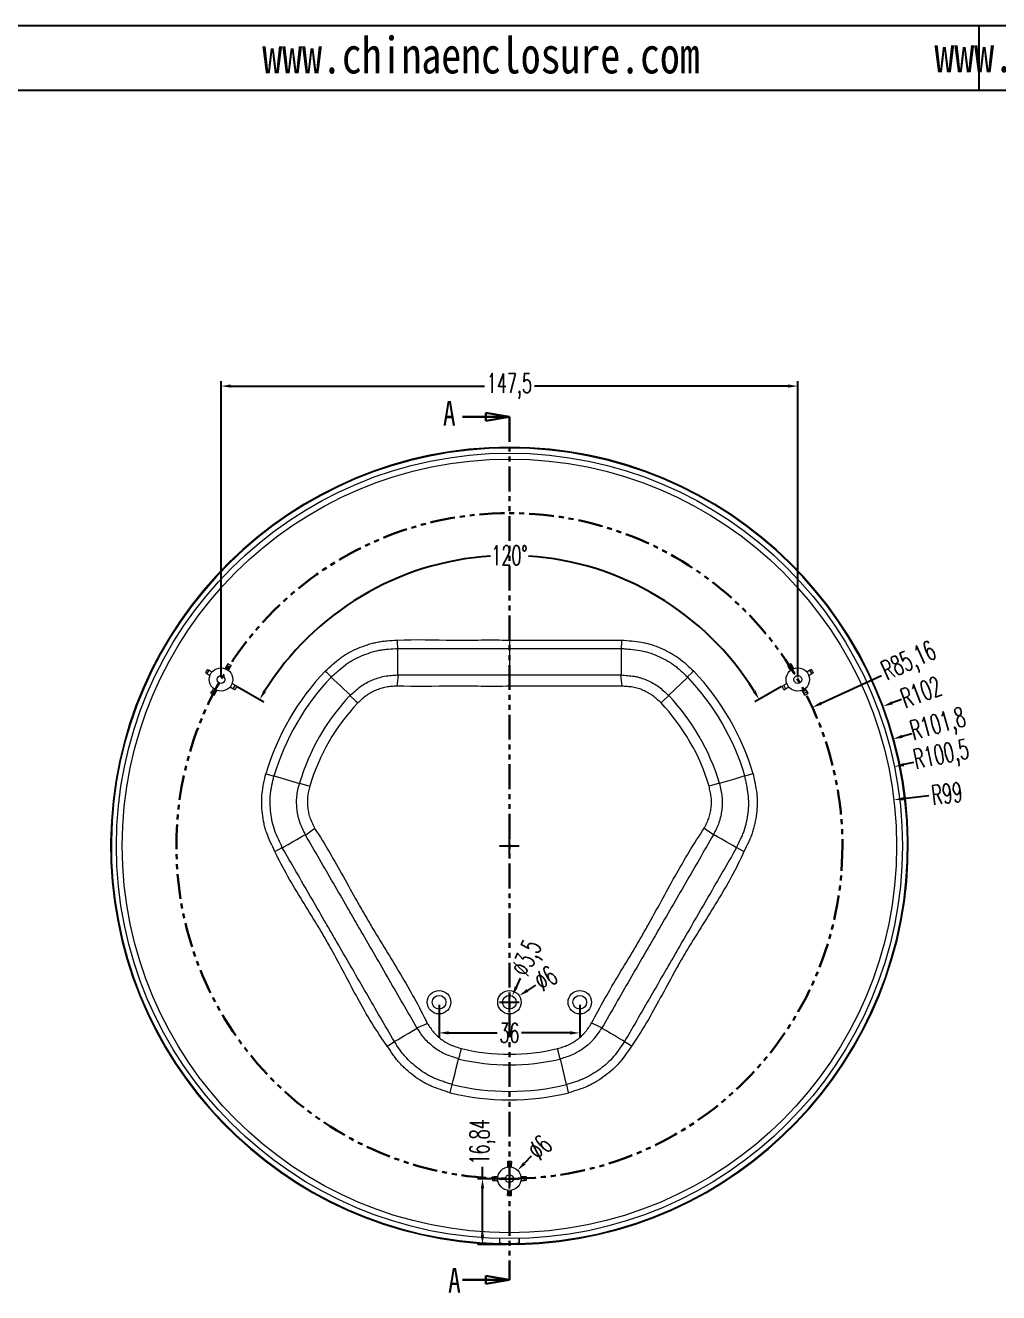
# Model space of a CAD drawing. Header units: inches. Extents: x -602 to 2189, y 557 to 1254.
# Drawn here: x 842.7 to 1091.6, y 929.6 to 1253.9 of the extents above; entities that cross this region are included whole.
import ezdxf

# ---------------------------------------------------------------- set-up
doc = ezdxf.new("R2010")
doc.units = ezdxf.units.IN
doc.linetypes.add('PHANTOM', pattern=[12.7, 6.35, -1.27, 1.27, -1.27, 1.27, -1.27])
doc.layers.add('文字', color=81, linetype='Continuous')
doc.styles.add('SLDTEXTSTYLE0', font='TXT', dxfattribs={"width": 0.75})
doc.styles.add('SLDTEXTSTYLE2', font='TXT', dxfattribs={"width": 0.6, "bigfont": 'bigfont'})
doc.styles.add('宋体', font='', dxfattribs={"width": 0.8, "height": 3.5})
doc.styles.get('宋体').set_extended_font_data('SimSun')
doc.dimstyles.new('5', dxfattribs={"dimtxt": 5, "dimasz": 2.5, "dimexe": 1.25, "dimexo": 0.625, "dimtad": 0, "dimtxsty": 'SLDTEXTSTYLE2', "dimcen": 2.5, "dimclrd": 3, "dimclre": 3, "dimclrt": 256, "dimadec": 0, "dimazin": 0, "dimtfac": 1, "dimtofl": 0, "dimtmove": 0, "dimatfit": 3, "dimfxl": 1, "dimarcsym": 0})

# ---------------------------------------------------------------- blocks, each defined once
blk = doc.blocks.new('_CLOSED')
at = {"color": 0, "linetype": 'ByBlock', "lineweight": -2}
for p, q in [((-1, 0.166667), (0, 0)), ((-1, 0.166667), (-1, -0.166667)), ((0, 0), (-1, -0.166667)), ((0, 0), (-1, 0))]:
    blk.add_line(p, q, dxfattribs=at)
blk = doc.blocks.new('*D165')
at = {"color": 3, "lineweight": -2}
for p, q in [((959.58, 958.8), (959.58, 961.84)), ((965.84, 958.8), (958.33, 958.8)), ((959.58, 944.46), (959.58, 956.3)), ((965.84, 941.96), (958.33, 941.96))]:
    blk.add_line(p, q, dxfattribs=at)
at = {"color": 3}
for points in [[(959.16, 956.3), (959.99, 956.3), (959.58, 958.8)], [(959.16, 944.46), (959.99, 944.46), (959.58, 941.96)]]:
    blk.add_solid(points, dxfattribs=at)
at = {"layer": 'Defpoints', "color": 0}
for p in [(959.58, 958.8), (966.46, 958.8), (966.46, 941.96)]:
    blk.add_point(p, dxfattribs=at)
at = {"insert": (959.58, 968.22), "char_height": 5, "attachment_point": 5, "rotation": 90, "style": 'SLDTEXTSTYLE2'}
blk.add_mtext('16,84', dxfattribs=at)
blk = doc.blocks.new('*D167')
at = {"color": 3, "lineweight": -2}
for p, q in [((892.71, 1087.16), (892.71, 1162.87)), ((895.21, 1161.62), (960.09, 1161.62)), ((1037.71, 1161.62), (972.84, 1161.62)), ((1040.21, 1087.16), (1040.21, 1162.87))]:
    blk.add_line(p, q, dxfattribs=at)
at = {"color": 3}
for points in [[(895.21, 1162.04), (895.21, 1161.21), (892.71, 1161.62)], [(1037.71, 1162.04), (1037.71, 1161.21), (1040.21, 1161.62)]]:
    blk.add_solid(points, dxfattribs=at)
at = {"layer": 'Defpoints', "color": 0}
for p in [(1040.21, 1161.62), (892.71, 1086.54), (1040.21, 1086.54)]:
    blk.add_point(p, dxfattribs=at)
at = {"insert": (966.46, 1161.62), "char_height": 5, "attachment_point": 5, "style": 'SLDTEXTSTYLE2'}
blk.add_mtext('147,5', dxfattribs=at)
blk = doc.blocks.new('*D172')
at = {"color": 3, "lineweight": -2}
for p, q in [((948.46, 1003.33), (948.46, 994.86)), ((984.46, 1003.33), (984.46, 994.86)), ((950.96, 996.11), (963.34, 996.11)), ((981.96, 996.11), (969.59, 996.11))]:
    blk.add_line(p, q, dxfattribs=at)
at = {"color": 3}
for points in [[(950.96, 996.53), (950.96, 995.69), (948.46, 996.11)], [(981.96, 996.53), (981.96, 995.69), (984.46, 996.11)]]:
    blk.add_solid(points, dxfattribs=at)
at = {"layer": 'Defpoints', "color": 0}
for p in [(948.46, 1003.96), (984.46, 1003.96), (948.46, 996.11)]:
    blk.add_point(p, dxfattribs=at)
at = {"insert": (966.46, 996.11), "char_height": 5, "attachment_point": 5, "style": 'SLDTEXTSTYLE2'}
blk.add_mtext('36', dxfattribs=at)
blk = doc.blocks.new('*D173')
at = {"color": 3, "lineweight": -2}
for p, q in [((972.05, 964.53), (970.3, 962.74)), ((966.46, 956.3), (966.46, 961.3)), ((963.96, 958.8), (968.96, 958.8))]:
    blk.add_line(p, q, dxfattribs=at)
at = {"color": 3}
blk.add_solid([(970, 963.03), (970.6, 962.45), (968.56, 960.95)], dxfattribs=at)
at = {"layer": 'Defpoints', "color": 0}
for p in [(968.56, 960.95), (964.37, 956.65)]:
    blk.add_point(p, dxfattribs=at)
at = {"insert": (974.23, 966.77), "char_height": 5, "attachment_point": 5, "rotation": 45.7404, "style": 'SLDTEXTSTYLE2'}
blk.add_mtext('∅6', dxfattribs=at)
blk = doc.blocks.new('*D175')
at = {"color": 3, "lineweight": -2}
for p, q in [((966.46, 1001.46), (966.46, 1006.46)), ((973.16, 1008.34), (971.07, 1006.97)), ((963.96, 1003.96), (968.96, 1003.96))]:
    blk.add_line(p, q, dxfattribs=at)
at = {"color": 3}
blk.add_solid([(970.84, 1007.32), (971.29, 1006.62), (968.97, 1005.6)], dxfattribs=at)
at = {"layer": 'Defpoints', "color": 0}
for p in [(968.97, 1005.6), (963.96, 1002.32)]:
    blk.add_point(p, dxfattribs=at)
at = {"insert": (975.77, 1010.05), "char_height": 5, "attachment_point": 5, "rotation": 33.2152, "style": 'SLDTEXTSTYLE2'}
blk.add_mtext('∅6', dxfattribs=at)
blk = doc.blocks.new('*D176')
at = {"color": 3, "lineweight": -2}
for p, q in [((969.23, 1010.12), (968.21, 1007.84)), ((966.46, 1001.46), (966.46, 1006.46)), ((963.96, 1003.96), (968.96, 1003.96))]:
    blk.add_line(p, q, dxfattribs=at)
at = {"color": 3}
blk.add_solid([(967.83, 1008.01), (968.59, 1007.66), (967.18, 1005.56)], dxfattribs=at)
at = {"layer": 'Defpoints', "color": 0}
for p in [(967.18, 1005.56), (965.75, 1002.36)]:
    blk.add_point(p, dxfattribs=at)
at = {"insert": (971.43, 1015.02), "char_height": 5, "attachment_point": 5, "rotation": 65.8017, "style": 'SLDTEXTSTYLE2'}
blk.add_mtext('∅3,5', dxfattribs=at)
blk = doc.blocks.new('*D177')
at = {"color": 3, "lineweight": -2}
for p, q in [((1061.64, 1087.51), (1046.18, 1080.43)), ((966.46, 1041.46), (966.46, 1046.46)), ((963.96, 1043.96), (968.96, 1043.96))]:
    blk.add_line(p, q, dxfattribs=at)
at = {"color": 3}
blk.add_solid([(1046, 1080.81), (1046.35, 1080.06), (1043.9, 1079.39)], dxfattribs=at)
at = {"layer": 'Defpoints', "color": 0}
for p in [(1043.9, 1079.39), (966.46, 1043.96)]:
    blk.add_point(p, dxfattribs=at)
at = {"insert": (1068.8, 1090.79), "char_height": 5, "attachment_point": 5, "rotation": 24.5886, "style": 'SLDTEXTSTYLE2'}
blk.add_mtext('R85,16', dxfattribs=at)
blk = doc.blocks.new('*D178')
at = {"color": 3, "lineweight": -2}
for p, q in [((1066.69, 1081.43), (1064.35, 1080.55)), ((966.46, 1041.46), (966.46, 1046.46)), ((963.96, 1043.96), (968.96, 1043.96))]:
    blk.add_line(p, q, dxfattribs=at)
at = {"color": 3}
blk.add_solid([(1064.2, 1080.94), (1064.49, 1080.16), (1062.01, 1079.68)], dxfattribs=at)
at = {"layer": 'Defpoints', "color": 0}
for p in [(1062.01, 1079.68), (966.46, 1043.96)]:
    blk.add_point(p, dxfattribs=at)
at = {"insert": (1071.73, 1083.31), "char_height": 5, "attachment_point": 5, "rotation": 20.4976, "style": 'SLDTEXTSTYLE2'}
blk.add_mtext('R102', dxfattribs=at)
blk = doc.blocks.new('*D179')
at = {"color": 3, "lineweight": -2}
for p, q in [((1069.34, 1072.65), (1066.93, 1071.98)), ((966.46, 1041.46), (966.46, 1046.46)), ((963.96, 1043.96), (968.96, 1043.96))]:
    blk.add_line(p, q, dxfattribs=at)
at = {"color": 3}
blk.add_solid([(1066.82, 1072.38), (1067.04, 1071.58), (1064.52, 1071.31)], dxfattribs=at)
at = {"layer": 'Defpoints', "color": 0}
for p in [(1064.52, 1071.31), (966.46, 1043.96)]:
    blk.add_point(p, dxfattribs=at)
at = {"insert": (1076.2, 1074.57), "char_height": 5, "attachment_point": 5, "rotation": 15.5842, "style": 'SLDTEXTSTYLE2'}
blk.add_mtext('R101,8', dxfattribs=at)
blk = doc.blocks.new('*D180')
at = {"color": 3, "lineweight": -2}
for p, q in [((1069.79, 1065.26), (1067.34, 1064.75)), ((966.46, 1041.46), (966.46, 1046.46)), ((963.96, 1043.96), (968.96, 1043.96))]:
    blk.add_line(p, q, dxfattribs=at)
at = {"color": 3}
blk.add_solid([(1067.26, 1065.16), (1067.43, 1064.34), (1064.9, 1064.25)], dxfattribs=at)
at = {"layer": 'Defpoints', "color": 0}
for p in [(1064.9, 1064.25), (966.46, 1043.96)]:
    blk.add_point(p, dxfattribs=at)
at = {"insert": (1077.02, 1066.75), "char_height": 5, "attachment_point": 5, "rotation": 11.647, "style": 'SLDTEXTSTYLE2'}
blk.add_mtext('R100,5', dxfattribs=at)
blk = doc.blocks.new('*D181')
at = {"color": 3, "lineweight": -2}
for p, q in [((1073.76, 1056.81), (1067.24, 1056.03)), ((966.46, 1041.46), (966.46, 1046.46)), ((963.96, 1043.96), (968.96, 1043.96))]:
    blk.add_line(p, q, dxfattribs=at)
at = {"color": 3}
blk.add_solid([(1067.19, 1056.44), (1067.29, 1055.62), (1064.76, 1055.73)], dxfattribs=at)
at = {"layer": 'Defpoints', "color": 0}
for p in [(1064.76, 1055.73), (966.46, 1043.96)]:
    blk.add_point(p, dxfattribs=at)
at = {"insert": (1078.35, 1057.36), "char_height": 5, "attachment_point": 5, "rotation": 6.8306, "style": 'SLDTEXTSTYLE2'}
blk.add_mtext('R99', dxfattribs=at)
blk = doc.blocks.new('*D186')
at = {"color": 3, "lineweight": -2}
for p, q in [((896.87, 1084.72), (903.67, 1080.79)), ((1036.06, 1084.72), (1029.26, 1080.79))]:
    blk.add_line(p, q, dxfattribs=at)
for start, end in [(93.7898, 148.0579), (31.9421, 86.2102)]:
    blk.add_arc((966.46, 1044.54), 73.76, start, end, dxfattribs=at)
at = {"color": 3}
for points in [[(904.23, 1083.34), (903.52, 1083.77), (902.59, 1081.41)], [(1029.41, 1083.77), (1028.7, 1083.34), (1030.34, 1081.41)]]:
    blk.add_solid(points, dxfattribs=at)
at = {"layer": 'Defpoints', "color": 0}
for p in [(991.69, 1113.85), (895.53, 1085.49), (896.33, 1085.03), (1036.6, 1085.03), (1037.4, 1085.49)]:
    blk.add_point(p, dxfattribs=at)
at = {"insert": (966.46, 1118.29), "char_height": 5, "attachment_point": 5, "style": 'SLDTEXTSTYLE2'}
blk.add_mtext('120°', dxfattribs=at)

msp = doc.modelspace()

# ---------------------------------------------------------------- linework, layer by layer
for p, q in [((593.777, 1253.93), (1579.152, 1253.93)), ((1086.465, 1253.93), (1086.465, 1237.341)), ((626.955, 1237.341), (1562.563, 1237.341))]:
    msp.add_line(p, q)
at = {"color": 7, "linetype": 'Continuous', "lineweight": 30}
for p, q in [((954.465, 1153.738), (966.465, 1153.738)), ((954.465, 932.92), (966.465, 932.92))]:
    msp.add_line(p, q, dxfattribs=at)
at = {"color": 1, "linetype": 'PHANTOM', "lineweight": 30}
msp.add_line((966.465, 1153.738), (966.465, 932.92), dxfattribs=at)
at = {"color": 7, "linetype": 'Continuous', "lineweight": 15}
for p, q in [((894.223, 1090.151), (893.761, 1089.35)), ((894.465, 1090.57), (894.223, 1090.151)), ((895.089, 1089.651), (894.223, 1090.151)), ((894.627, 1088.85), (895.089, 1089.651)), ((895.337, 1090.08), (895.089, 1089.651)), ((1037.593, 1090.08), (1037.841, 1089.651)), ((1038.707, 1090.151), (1037.841, 1089.651)), ((1037.841, 1089.651), (1038.303, 1088.85)), ((1038.465, 1090.57), (1038.707, 1090.151)), ((1039.169, 1089.35), (1038.707, 1090.151)), ((888.719, 1088.268), (889.103, 1088.047)), ((889.603, 1088.913), (889.103, 1088.047)), ((889.103, 1088.047), (889.903, 1087.585)), ((889.219, 1089.134), (889.603, 1088.913)), ((890.403, 1088.451), (889.603, 1088.913)), ((1012.079, 1087.144), (1007.16, 1082.486)), ((1043.327, 1088.913), (1042.527, 1088.451)), ((1043.027, 1087.585), (1043.827, 1088.047)), ((1043.71, 1089.134), (1043.327, 1088.913)), ((1043.827, 1088.047), (1043.327, 1088.913)), ((1044.21, 1088.268), (1043.827, 1088.047)), ((890.099, 1083.007), (890.341, 1083.426)), ((890.803, 1084.227), (890.341, 1083.426)), ((890.341, 1083.426), (891.207, 1082.926)), ((891.207, 1082.926), (891.669, 1083.727)), ((895.027, 1084.627), (895.827, 1084.164)), ((896.327, 1085.03), (895.527, 1085.493)), ((895.827, 1084.164), (896.327, 1085.03)), ((896.293, 1083.895), (895.827, 1084.164)), ((896.793, 1084.761), (896.327, 1085.03)), ((1036.137, 1084.761), (1036.603, 1085.03)), ((1037.403, 1085.493), (1036.603, 1085.03)), ((1036.603, 1085.03), (1037.103, 1084.164)), ((1036.637, 1083.895), (1037.103, 1084.164)), ((1037.103, 1084.164), (1037.903, 1084.627)), ((1041.261, 1083.727), (1041.723, 1082.926)), ((1041.723, 1082.926), (1042.589, 1083.426)), ((1042.589, 1083.426), (1042.127, 1084.227)), ((1042.831, 1083.007), (1042.589, 1083.426)), ((890.959, 1082.497), (891.207, 1082.926)), ((1041.971, 1082.497), (1041.723, 1082.926)), ((906.259, 1061.87), (912.752, 1059.938)), ((981.057, 982.863), (979.483, 989.453)), ((965.965, 963.22), (965.965, 962.682)), ((966.965, 963.22), (966.965, 962.682)), ((966.965, 962.682), (965.965, 962.682)), ((965.965, 962.682), (965.965, 961.758)), ((966.965, 961.758), (966.965, 962.682)), ((962.087, 959.3), (962.582, 959.3)), ((962.098, 958.3), (962.582, 958.3)), ((962.582, 959.3), (962.582, 958.3)), ((963.507, 959.3), (962.582, 959.3)), ((962.582, 958.3), (963.507, 958.3)), ((970.347, 959.3), (969.423, 959.3)), ((969.423, 958.3), (970.347, 958.3)), ((970.347, 958.3), (970.347, 959.3)), ((970.843, 959.3), (970.347, 959.3)), ((970.832, 958.3), (970.347, 958.3)), ((965.965, 955.842), (965.965, 954.917)), ((965.965, 954.917), (966.965, 954.917)), ((965.965, 954.475), (965.965, 954.917)), ((966.965, 954.917), (966.965, 955.842)), ((966.965, 954.475), (966.965, 954.917)), ((963.965, 943.49), (963.965, 942.19)), ((963.965, 942.19), (963.989, 942.189)), ((963.989, 942.189), (963.989, 943.49)), ((964.165, 942.185), (964.165, 941.985)), ((964.165, 941.985), (964.257, 941.983)), ((964.257, 941.983), (964.257, 942.183)), ((968.672, 942.183), (968.672, 941.983)), ((968.672, 941.983), (968.765, 941.985)), ((968.765, 941.985), (968.765, 942.185)), ((968.941, 943.49), (968.941, 942.189)), ((968.941, 942.189), (968.965, 942.19)), ((968.965, 942.19), (968.965, 943.49))]:
    msp.add_line(p, q, dxfattribs=at)
at = {"color": 7, "linetype": 'Continuous', "lineweight": 15, "flags": 128}
for points in [[(937.752, 1096.621), (937.769, 1096.196), (937.837, 1094.487)], [(966.499, 1096.588), (966.499, 1096.181), (966.499, 1094.488)], [(995.151, 1096.624), (995.134, 1096.197), (995.066, 1094.488)], [(937.879, 1094.488), (937.879, 1093.364), (937.88, 1091.459), (937.881, 1090.189), (937.881, 1088.919), (937.882, 1087.706)], [(966.502, 1094.488), (966.502, 1093.727), (966.502, 1091.459), (966.502, 1090.194), (966.502, 1088.93), (966.502, 1087.717)], [(995.01, 1094.488), (995.01, 1093.988), (995.009, 1092.724), (995.009, 1091.459), (995.009, 1090.194), (995.008, 1088.93), (995.007, 1087.705)], [(919.331, 1088.687), (919.645, 1088.39), (920.903, 1087.198)], [(920.863, 1087.156), (921.651, 1086.41), (923.061, 1085.076), (924, 1084.186), (924.94, 1083.297), (925.785, 1082.497)], [(937.99, 1087.717), (937.75, 1085.502), (937.68, 1084.856)], [(966.491, 1087.717), (966.491, 1085.491), (966.491, 1084.829)], [(994.887, 1087.716), (995.126, 1085.504), (995.196, 1084.859)], [(1013.61, 1088.675), (1013.296, 1088.378), (1012.038, 1087.187)], [(925.691, 1082.415), (927.227, 1080.961), (927.677, 1080.536)], [(1007.224, 1082.431), (1005.687, 1080.977), (1005.238, 1080.552)], [(904.167, 1062.43), (904.581, 1062.306), (906.242, 1061.812)], [(1026.675, 1061.853), (1025.635, 1061.543), (1023.775, 1060.99), (1022.535, 1060.621), (1021.295, 1060.252), (1020.18, 1059.92)], [(1028.767, 1062.414), (1028.353, 1062.291), (1026.692, 1061.797)], [(912.767, 1060.021), (914.795, 1059.418), (915.388, 1059.241)], [(1020.156, 1060.042), (1018.129, 1059.439), (1017.535, 1059.262)], [(914.333, 1046.737), (916.133, 1048.053), (916.658, 1048.437)], [(1018.615, 1046.768), (1016.815, 1048.084), (1016.289, 1048.468)], [(908.399, 1043.477), (908.808, 1043.713), (909.915, 1044.351), (911.022, 1044.99), (912.128, 1045.628), (913.235, 1046.266), (914.28, 1046.869)], [(1024.534, 1043.493), (1023.576, 1044.046), (1021.916, 1045.003), (1020.809, 1045.642), (1019.703, 1046.28), (1018.661, 1046.88)], [(906.48, 1042.538), (907.425, 1043.034), (908.369, 1043.53)], [(1026.446, 1042.532), (1026.072, 1042.729), (1024.554, 1043.526)], [(937.026, 993.903), (937.984, 994.456), (939.644, 995.415), (940.75, 996.054), (941.856, 996.693), (942.897, 997.295)], [(942.822, 997.391), (944.862, 998.292), (945.458, 998.555)], [(990.125, 997.423), (988.086, 998.323), (987.49, 998.586)], [(995.915, 993.914), (995.507, 994.15), (994.4, 994.789), (993.294, 995.428), (992.188, 996.068), (991.082, 996.707), (990.037, 997.311)], [(935.239, 992.727), (935.596, 992.953), (937.046, 993.869)], [(997.688, 992.721), (996.786, 993.291), (995.884, 993.862)], [(951.856, 982.868), (952.108, 983.924), (952.559, 985.811), (952.859, 987.07), (953.16, 988.329), (953.43, 989.46)], [(953.548, 989.419), (954.039, 991.477), (954.182, 992.079)], [(979.403, 989.425), (978.912, 991.482), (978.769, 992.084)], [(951.297, 980.776), (951.397, 981.196), (951.799, 982.882)], [(981.618, 980.772), (981.517, 981.192), (981.115, 982.877)]]:
    msp.add_lwpolyline(points, dxfattribs=at)
at = {"color": 7, "linetype": 'Continuous', "lineweight": 15}
for centre, radius in [((966.465, 1043.959), 100.5), ((966.465, 1043.959), 99), ((892.715, 1086.539), 3), ((892.715, 1086.539), 1), ((1040.215, 1086.539), 3), ((1040.215, 1086.539), 1), ((948.465, 1003.959), 3), ((948.465, 1003.959), 1.75), ((966.465, 1003.959), 3), ((966.465, 1003.959), 1.75), ((984.465, 1003.959), 3), ((984.465, 1003.959), 1.75), ((966.465, 958.8), 3), ((966.465, 958.8), 1)]:
    msp.add_circle(centre, radius, dxfattribs=at)
at = {"color": 1, "linetype": 'PHANTOM', "lineweight": 30}
msp.add_circle((966.465, 1043.959), 85.159, dxfattribs=at)
at = {"color": 7, "linetype": 'Continuous', "lineweight": 15}
for radius, start, end in [(102, 271.29207, 268.70793), (101.8, 271.40721, 268.59279), (64.978, 136.50053, 163.48549), (62.813, 136.5512, 163.47284), (62.813, 16.5512, 43.47284), (64.978, 16.50053, 43.48549), (56.048, 136.67587, 163.34668), (53.314, 136.68034, 163.34307), (53.314, 16.68035, 43.34307), (56.048, 16.67587, 43.34668), (56.048, 256.67587, 283.34668), (53.314, 256.68035, 283.34307), (62.813, 256.5512, 283.47284), (64.978, 256.50053, 283.48549)]:
    msp.add_arc((966.465, 1043.959), radius, start, end, dxfattribs=at)
for points, knots in [([(919.331, 1088.687), (920.624, 1089.816), (921.87, 1091.008), (923.595, 1092.284), (923.948, 1092.528), (924.674, 1092.993), (925.047, 1093.215), (926.179, 1093.843), (926.953, 1094.213), (928.53, 1094.88), (929.331, 1095.179), (930.555, 1095.573), (930.967, 1095.695), (931.799, 1095.915), (932.22, 1096.013), (933.063, 1096.181), (933.486, 1096.25), (934.335, 1096.362), (934.761, 1096.405), (936.041, 1096.513), (936.898, 1096.556), (937.752, 1096.621)], [0, 0, 0, 0, 0.25, 0.25, 0.3125, 0.3125, 0.375, 0.375, 0.5, 0.5, 0.625, 0.625, 0.6875, 0.6875, 0.75, 0.75, 0.8125, 0.8125, 0.875, 0.875, 1, 1, 1, 1]), ([(937.752, 1096.621), (942.531, 1096.868), (947.311, 1096.658), (953.304, 1096.594), (954.503, 1096.595), (956.901, 1096.617), (958.101, 1096.637), (961.7, 1096.681), (964.1, 1096.692), (966.499, 1096.588)], [0, 0, 0, 0, 0.5, 0.5, 0.625, 0.625, 0.75, 0.75, 1, 1, 1, 1]), ([(966.499, 1096.588), (971.285, 1096.588), (976.067, 1096.592), (983.234, 1096.602), (985.621, 1096.605), (990.391, 1096.614), (992.772, 1096.62), (995.151, 1096.624)], [0, 0, 0, 0, 0.5, 0.5, 0.75, 0.75, 1, 1, 1, 1]), ([(995.151, 1096.624), (996.858, 1096.462), (998.573, 1096.379), (1000.682, 1096.005), (1001.102, 1095.916), (1001.938, 1095.709), (1002.356, 1095.591), (1003.591, 1095.201), (1004.393, 1094.894), (1005.965, 1094.207), (1006.736, 1093.83), (1007.868, 1093.21), (1008.241, 1092.994), (1008.976, 1092.539), (1009.339, 1092.299), (1010.396, 1091.549), (1011.059, 1090.999), (1012.346, 1089.851), (1012.972, 1089.255), (1013.61, 1088.675)], [0, 0, 0, 0, 0.25, 0.25, 0.3125, 0.3125, 0.375, 0.375, 0.5, 0.5, 0.625, 0.625, 0.6875, 0.6875, 0.75, 0.75, 0.875, 0.875, 1, 1, 1, 1]), ([(920.858, 1087.163), (921.163, 1087.419), (921.465, 1087.68), (922.064, 1088.208), (922.361, 1088.475), (923.258, 1089.267), (923.864, 1089.786), (924.824, 1090.504), (925.153, 1090.733), (925.823, 1091.163), (926.165, 1091.366), (927.205, 1091.942), (927.92, 1092.282), (929.383, 1092.897), (930.132, 1093.176), (931.638, 1093.66), (932.399, 1093.863), (933.555, 1094.089), (933.944, 1094.15), (934.725, 1094.248), (935.117, 1094.285), (936.299, 1094.379), (937.091, 1094.419), (937.879, 1094.489)], [0, 0, 0, 0, 0.0625, 0.0625, 0.125, 0.125, 0.25, 0.25, 0.3125, 0.3125, 0.375, 0.375, 0.5, 0.5, 0.625, 0.625, 0.75, 0.75, 0.8125, 0.8125, 0.875, 0.875, 1, 1, 1, 1]), ([(937.879, 1094.488), (942.644, 1094.488), (947.398, 1094.488), (953.362, 1094.488), (954.556, 1094.488), (956.944, 1094.488), (958.139, 1094.488), (961.723, 1094.488), (964.112, 1094.488), (966.502, 1094.488)], [0, 0, 0, 0, 0.5, 0.5, 0.625, 0.625, 0.75, 0.75, 1, 1, 1, 1]), ([(995.011, 1094.496), (995.408, 1094.451), (995.805, 1094.412), (996.601, 1094.342), (996.999, 1094.31), (998.193, 1094.205), (998.99, 1094.121), (1001.334, 1093.718), (1002.831, 1093.223), (1005.013, 1092.268), (1005.734, 1091.916), (1007.127, 1091.154), (1007.8, 1090.741), (1008.765, 1090.054), (1009.078, 1089.813), (1009.689, 1089.311), (1009.988, 1089.05), (1010.875, 1088.253), (1011.453, 1087.703), (1012.05, 1087.177)], [0, 0, 0, 0, 0.0625, 0.0625, 0.125, 0.125, 0.25, 0.25, 0.5, 0.5, 0.625, 0.625, 0.75, 0.75, 0.8125, 0.8125, 0.875, 0.875, 1, 1, 1, 1]), ([(925.785, 1082.497), (926.219, 1082.867), (926.643, 1083.25), (927.498, 1084.006), (927.931, 1084.381), (928.834, 1085.064), (929.307, 1085.368), (930.289, 1085.909), (930.797, 1086.15), (931.838, 1086.586), (932.371, 1086.784), (933.444, 1087.129), (933.985, 1087.275), (935.082, 1087.486), (935.639, 1087.544), (936.759, 1087.63), (937.321, 1087.66), (937.882, 1087.706)], [0, 0, 0, 0, 0.125, 0.125, 0.25, 0.25, 0.375, 0.375, 0.5, 0.5, 0.625, 0.625, 0.75, 0.75, 0.875, 0.875, 1, 1, 1, 1]), ([(937.99, 1087.717), (942.734, 1087.716), (947.468, 1087.717), (953.407, 1087.716), (954.596, 1087.716), (956.974, 1087.716), (958.163, 1087.716), (961.732, 1087.717), (964.112, 1087.716), (966.491, 1087.717)], [0, 0, 0, 0, 0.5, 0.5, 0.625, 0.625, 0.75, 0.75, 1, 1, 1, 1]), ([(995.007, 1087.705), (995.571, 1087.645), (996.136, 1087.602), (997.265, 1087.504), (997.829, 1087.449), (998.67, 1087.313), (998.95, 1087.257), (999.499, 1087.125), (999.771, 1087.049), (1000.577, 1086.794), (1001.102, 1086.591), (1002.138, 1086.137), (1002.65, 1085.887), (1003.641, 1085.347), (1004.121, 1085.055), (1005.034, 1084.401), (1005.463, 1084.034), (1006.304, 1083.275), (1006.717, 1082.885), (1007.14, 1082.507)], [0, 0, 0, 0, 0.125, 0.125, 0.25, 0.25, 0.3125, 0.3125, 0.375, 0.375, 0.5, 0.5, 0.625, 0.625, 0.75, 0.75, 0.875, 0.875, 1, 1, 1, 1]), ([(937.68, 1084.856), (937.217, 1084.815), (936.751, 1084.789), (935.823, 1084.719), (935.36, 1084.675), (934.671, 1084.546), (934.441, 1084.494), (933.99, 1084.376), (933.767, 1084.309), (933.105, 1084.095), (932.672, 1083.933), (931.819, 1083.576), (931.4, 1083.378), (930.789, 1083.038), (930.589, 1082.918), (930.195, 1082.659), (930.004, 1082.521), (929.445, 1082.088), (929.092, 1081.778), (928.388, 1081.153), (928.038, 1080.838), (927.677, 1080.536)], [0, 0, 0, 0, 0.125, 0.125, 0.25, 0.25, 0.3125, 0.3125, 0.375, 0.375, 0.5, 0.5, 0.625, 0.625, 0.6875, 0.6875, 0.75, 0.75, 0.875, 0.875, 1, 1, 1, 1]), ([(966.491, 1084.829), (964.084, 1084.758), (961.678, 1084.767), (958.072, 1084.801), (956.87, 1084.816), (954.466, 1084.836), (953.264, 1084.839), (947.258, 1084.81), (942.462, 1084.683), (937.68, 1084.856)], [0, 0, 0, 0, 0.25, 0.25, 0.375, 0.375, 0.5, 0.5, 1, 1, 1, 1]), ([(1005.238, 1080.552), (1004.885, 1080.861), (1004.544, 1081.184), (1003.85, 1081.815), (1003.497, 1082.125), (1002.927, 1082.539), (1002.73, 1082.671), (1002.331, 1082.918), (1002.129, 1083.035), (1001.514, 1083.369), (1001.097, 1083.573), (1000.248, 1083.946), (999.815, 1084.114), (999.147, 1084.323), (998.922, 1084.386), (998.463, 1084.493), (998.231, 1084.536), (997.534, 1084.643), (997.067, 1084.686), (996.131, 1084.768), (995.663, 1084.805), (995.196, 1084.859)], [0, 0, 0, 0, 0.125, 0.125, 0.25, 0.25, 0.3125, 0.3125, 0.375, 0.375, 0.5, 0.5, 0.625, 0.625, 0.6875, 0.6875, 0.75, 0.75, 0.875, 0.875, 1, 1, 1, 1]), ([(906.489, 1042.522), (906.134, 1043.299), (905.759, 1044.068), (905.045, 1045.62), (904.705, 1046.402), (904.27, 1047.607), (904.138, 1048.015), (903.902, 1048.84), (903.796, 1049.26), (903.519, 1050.522), (903.386, 1051.368), (903.197, 1053.069), (903.139, 1053.922), (903.11, 1055.209), (903.112, 1055.638), (903.139, 1056.5), (903.165, 1056.933), (903.287, 1058.22), (903.432, 1059.067), (903.782, 1060.752), (903.984, 1061.589), (904.167, 1062.43)], [0, 0, 0, 0, 0.125, 0.125, 0.25, 0.25, 0.3125, 0.3125, 0.375, 0.375, 0.5, 0.5, 0.625, 0.625, 0.6875, 0.6875, 0.75, 0.75, 0.875, 0.875, 1, 1, 1, 1]), ([(908.389, 1043.497), (908.071, 1044.226), (907.725, 1044.941), (907.055, 1046.384), (906.733, 1047.113), (905.923, 1049.336), (905.609, 1050.873), (905.351, 1053.23), (905.297, 1054.027), (905.262, 1055.606), (905.285, 1056.392), (905.398, 1057.565), (905.45, 1057.954), (905.58, 1058.731), (905.656, 1059.119), (905.902, 1060.28), (906.088, 1061.051), (906.244, 1061.828)], [0, 0, 0, 0, 0.125, 0.125, 0.25, 0.25, 0.5, 0.5, 0.625, 0.625, 0.75, 0.75, 0.8125, 0.8125, 0.875, 0.875, 1, 1, 1, 1]), ([(1024.554, 1043.526), (1024.887, 1044.244), (1025.25, 1044.947), (1025.757, 1046.02), (1025.921, 1046.381), (1026.225, 1047.111), (1026.365, 1047.48), (1026.742, 1048.599), (1026.943, 1049.36), (1027.27, 1050.903), (1027.4, 1051.686), (1027.593, 1053.249), (1027.652, 1054.031), (1027.676, 1055.595), (1027.639, 1056.378), (1027.451, 1057.946), (1027.305, 1058.731), (1027.068, 1059.901), (1026.986, 1060.291), (1026.828, 1061.071), (1026.753, 1061.462), (1026.684, 1061.854)], [0, 0, 0, 0, 0.125, 0.125, 0.1875, 0.1875, 0.25, 0.25, 0.375, 0.375, 0.5, 0.5, 0.625, 0.625, 0.75, 0.75, 0.875, 0.875, 0.9375, 0.9375, 1, 1, 1, 1]), ([(1028.767, 1062.414), (1029.098, 1060.733), (1029.506, 1059.062), (1029.749, 1056.935), (1029.784, 1056.507), (1029.825, 1055.648), (1029.831, 1055.216), (1029.809, 1053.923), (1029.744, 1053.07), (1029.535, 1051.374), (1029.394, 1050.532), (1029.125, 1049.277), (1029.026, 1048.861), (1028.801, 1048.031), (1028.677, 1047.618), (1028.403, 1046.805), (1028.252, 1046.405), (1027.926, 1045.615), (1027.751, 1045.225), (1027.207, 1044.065), (1026.817, 1043.303), (1026.446, 1042.532)], [0, 0, 0, 0, 0.25, 0.25, 0.3125, 0.3125, 0.375, 0.375, 0.5, 0.5, 0.625, 0.625, 0.6875, 0.6875, 0.75, 0.75, 0.8125, 0.8125, 0.875, 0.875, 1, 1, 1, 1]), ([(914.28, 1046.869), (914.05, 1047.384), (913.805, 1047.892), (913.329, 1048.914), (913.097, 1049.428), (912.799, 1050.221), (912.71, 1050.49), (912.553, 1051.03), (912.485, 1051.302), (912.306, 1052.123), (912.22, 1052.677), (912.098, 1053.796), (912.06, 1054.361), (912.034, 1055.484), (912.048, 1056.043), (912.159, 1057.155), (912.262, 1057.707), (912.498, 1058.809), (912.629, 1059.358), (912.744, 1059.911)], [0, 0, 0, 0, 0.125, 0.125, 0.25, 0.25, 0.3125, 0.3125, 0.375, 0.375, 0.5, 0.5, 0.625, 0.625, 0.75, 0.75, 0.875, 0.875, 1, 1, 1, 1]), ([(915.388, 1059.241), (915.297, 1058.783), (915.189, 1058.328), (914.99, 1057.415), (914.898, 1056.957), (914.824, 1056.259), (914.808, 1056.024), (914.792, 1055.557), (914.792, 1055.324), (914.809, 1054.629), (914.841, 1054.167), (914.94, 1053.249), (915.009, 1052.792), (915.16, 1052.112), (915.217, 1051.887), (915.351, 1051.438), (915.429, 1051.215), (915.681, 1050.56), (915.875, 1050.135), (916.271, 1049.288), (916.472, 1048.866), (916.658, 1048.437)], [0, 0, 0, 0, 0.125, 0.125, 0.25, 0.25, 0.3125, 0.3125, 0.375, 0.375, 0.5, 0.5, 0.625, 0.625, 0.6875, 0.6875, 0.75, 0.75, 0.875, 0.875, 1, 1, 1, 1]), ([(1016.289, 1048.468), (1016.485, 1048.889), (1016.695, 1049.304), (1017.096, 1050.141), (1017.289, 1050.564), (1017.596, 1051.444), (1017.715, 1051.896), (1017.907, 1052.801), (1017.983, 1053.256), (1018.099, 1054.171), (1018.136, 1054.631), (1018.146, 1055.328), (1018.142, 1055.561), (1018.114, 1056.03), (1018.09, 1056.265), (1017.994, 1056.962), (1017.902, 1057.422), (1017.714, 1058.341), (1017.616, 1058.8), (1017.535, 1059.262)], [0, 0, 0, 0, 0.125, 0.125, 0.25, 0.25, 0.375, 0.375, 0.5, 0.5, 0.625, 0.625, 0.6875, 0.6875, 0.75, 0.75, 0.875, 0.875, 1, 1, 1, 1]), ([(1020.18, 1059.92), (1020.283, 1059.36), (1020.402, 1058.804), (1020.629, 1057.689), (1020.736, 1057.128), (1020.878, 1056.009), (1020.904, 1055.449), (1020.884, 1054.332), (1020.839, 1053.774), (1020.698, 1052.658), (1020.604, 1052.099), (1020.369, 1051), (1020.226, 1050.46), (1019.865, 1049.407), (1019.639, 1048.897), (1019.156, 1047.887), (1018.902, 1047.387), (1018.661, 1046.88)], [0, 0, 0, 0, 0.125, 0.125, 0.25, 0.25, 0.375, 0.375, 0.5, 0.5, 0.625, 0.625, 0.75, 0.75, 0.875, 0.875, 1, 1, 1, 1]), ([(916.658, 1048.437), (919.285, 1044.432), (921.658, 1040.267), (925.16, 1033.973), (926.317, 1031.866), (928.082, 1028.72), (928.675, 1027.674), (929.878, 1025.589), (930.488, 1024.552), (933.565, 1019.381), (936.113, 1015.298), (941.019, 1007.033), (943.373, 1002.86), (945.458, 998.555)], [0, 0, 0, 0, 0.25, 0.25, 0.375, 0.375, 0.4375, 0.4375, 0.5, 0.5, 0.75, 0.75, 1, 1, 1, 1]), ([(987.49, 998.586), (989.645, 1002.864), (992.065, 1007.001), (995.766, 1013.181), (997.011, 1015.237), (998.854, 1018.338), (999.464, 1019.375), (1000.667, 1021.458), (1001.261, 1022.505), (1004.2, 1027.755), (1006.462, 1032.004), (1011.167, 1040.386), (1013.604, 1044.511), (1016.289, 1048.468)], [0, 0, 0, 0, 0.25, 0.25, 0.375, 0.375, 0.4375, 0.4375, 0.5, 0.5, 0.75, 0.75, 1, 1, 1, 1]), ([(942.822, 997.391), (940.448, 1001.506), (938.076, 1005.614), (933.33, 1013.835), (930.955, 1017.948), (927.982, 1023.098), (927.388, 1024.128), (926.199, 1026.187), (925.605, 1027.216), (923.823, 1030.302), (922.635, 1032.358), (919.077, 1038.522), (916.708, 1042.626), (914.333, 1046.737)], [0, 0, 0, 0, 0.25, 0.25, 0.5, 0.5, 0.5625, 0.5625, 0.625, 0.625, 0.75, 0.75, 1, 1, 1, 1]), ([(1018.615, 1046.768), (1016.24, 1042.655), (1013.868, 1038.548), (1009.124, 1030.33), (1006.75, 1026.219), (1003.776, 1021.068), (1003.181, 1020.038), (1001.992, 1017.979), (1001.398, 1016.95), (999.616, 1013.863), (998.428, 1011.805), (994.869, 1005.64), (992.499, 1001.535), (990.125, 997.423)], [0, 0, 0, 0, 0.25, 0.25, 0.5, 0.5, 0.5625, 0.5625, 0.625, 0.625, 0.75, 0.75, 1, 1, 1, 1]), ([(935.239, 992.727), (932.407, 996.616), (929.969, 1000.734), (925.353, 1009.134), (923.177, 1013.417), (920.276, 1018.678), (919.687, 1019.725), (918.483, 1021.802), (917.869, 1022.832), (916.005, 1025.911), (914.736, 1027.946), (910.973, 1034.076), (908.532, 1038.189), (906.489, 1042.522)], [0, 0, 0, 0, 0.25, 0.25, 0.5, 0.5, 0.5625, 0.5625, 0.625, 0.625, 0.75, 0.75, 1, 1, 1, 1]), ([(937.041, 993.866), (934.652, 998.003), (932.268, 1002.134), (927.495, 1010.399), (925.108, 1014.534), (922.117, 1019.714), (921.519, 1020.75), (920.323, 1022.821), (919.725, 1023.857), (917.933, 1026.961), (916.738, 1029.03), (913.158, 1035.231), (910.775, 1039.36), (908.387, 1043.496)], [0, 0, 0, 0, 0.25, 0.25, 0.5, 0.5, 0.5625, 0.5625, 0.625, 0.625, 0.75, 0.75, 1, 1, 1, 1]), ([(1024.558, 1043.524), (1022.171, 1039.387), (1019.785, 1035.256), (1015.013, 1026.99), (1012.626, 1022.856), (1009.635, 1017.675), (1009.037, 1016.639), (1007.842, 1014.568), (1007.244, 1013.532), (1005.451, 1010.428), (1004.257, 1008.359), (1000.677, 1002.158), (998.293, 998.03), (995.905, 993.894)], [0, 0, 0, 0, 0.25, 0.25, 0.5, 0.5, 0.5625, 0.5625, 0.625, 0.625, 0.75, 0.75, 1, 1, 1, 1]), ([(1026.446, 1042.532), (1024.495, 1038.135), (1022.147, 1033.965), (1017.18, 1025.767), (1014.559, 1021.741), (1011.454, 1016.599), (1010.842, 1015.565), (1009.645, 1013.484), (1009.059, 1012.437), (1007.324, 1009.284), (1006.197, 1007.167), (1002.77, 1000.844), (1000.428, 996.673), (997.698, 992.737)], [0, 0, 0, 0, 0.25, 0.25, 0.5, 0.5, 0.5625, 0.5625, 0.625, 0.625, 0.75, 0.75, 1, 1, 1, 1]), ([(953.43, 989.46), (952.894, 989.65), (952.352, 989.825), (951.274, 990.187), (950.734, 990.374), (949.694, 990.811), (949.196, 991.068), (948.238, 991.644), (947.778, 991.962), (946.882, 992.642), (946.444, 993.003), (945.611, 993.756), (945.215, 994.15), (944.483, 994.989), (944.154, 995.44), (943.521, 996.363), (943.215, 996.833), (942.897, 997.295)], [0, 0, 0, 0, 0.125, 0.125, 0.25, 0.25, 0.375, 0.375, 0.5, 0.5, 0.625, 0.625, 0.75, 0.75, 0.875, 0.875, 1, 1, 1, 1]), ([(945.458, 998.555), (945.725, 998.175), (945.979, 997.786), (946.503, 997.02), (946.773, 996.642), (947.381, 995.935), (947.714, 995.606), (948.401, 994.988), (948.758, 994.695), (949.492, 994.137), (949.872, 993.874), (950.47, 993.517), (950.674, 993.404), (951.094, 993.194), (951.31, 993.098), (951.961, 992.832), (952.405, 992.681), (953.296, 992.385), (953.742, 992.24), (954.182, 992.079)], [0, 0, 0, 0, 0.125, 0.125, 0.25, 0.25, 0.375, 0.375, 0.5, 0.5, 0.625, 0.625, 0.6875, 0.6875, 0.75, 0.75, 0.875, 0.875, 1, 1, 1, 1]), ([(978.769, 992.084), (979.211, 992.234), (979.659, 992.368), (980.549, 992.652), (980.991, 992.802), (981.633, 993.086), (981.845, 993.19), (982.257, 993.41), (982.459, 993.526), (983.053, 993.889), (983.436, 994.147), (984.182, 994.692), (984.543, 994.981), (985.057, 995.451), (985.223, 995.614), (985.545, 995.954), (985.699, 996.132), (986.14, 996.678), (986.411, 997.059), (986.947, 997.825), (987.212, 998.21), (987.49, 998.586)], [0, 0, 0, 0, 0.125, 0.125, 0.25, 0.25, 0.3125, 0.3125, 0.375, 0.375, 0.5, 0.5, 0.625, 0.625, 0.6875, 0.6875, 0.75, 0.75, 0.875, 0.875, 1, 1, 1, 1]), ([(990.037, 997.311), (989.707, 996.854), (989.389, 996.388), (988.742, 995.465), (988.413, 995.007), (987.874, 994.352), (987.686, 994.14), (987.297, 993.734), (987.096, 993.539), (986.474, 992.974), (986.037, 992.623), (985.129, 991.958), (984.659, 991.642), (983.7, 991.058), (983.208, 990.791), (982.19, 990.33), (981.66, 990.144), (980.588, 989.798), (980.047, 989.636), (979.511, 989.459)], [0, 0, 0, 0, 0.125, 0.125, 0.25, 0.25, 0.3125, 0.3125, 0.375, 0.375, 0.5, 0.5, 0.625, 0.625, 0.75, 0.75, 0.875, 0.875, 1, 1, 1, 1]), ([(951.297, 980.776), (949.675, 981.33), (948.024, 981.813), (946.06, 982.665), (945.672, 982.848), (944.908, 983.243), (944.531, 983.454), (943.422, 984.119), (942.715, 984.602), (941.351, 985.631), (940.693, 986.174), (939.741, 987.034), (939.43, 987.329), (938.823, 987.938), (938.528, 988.252), (937.961, 988.896), (937.689, 989.227), (937.169, 989.904), (936.918, 990.25), (936.185, 991.302), (935.72, 992.02), (935.239, 992.727)], [0, 0, 0, 0, 0.25, 0.25, 0.3125, 0.3125, 0.375, 0.375, 0.5, 0.5, 0.625, 0.625, 0.6875, 0.6875, 0.75, 0.75, 0.8125, 0.8125, 0.875, 0.875, 1, 1, 1, 1]), ([(951.853, 982.86), (951.48, 982.996), (951.105, 983.127), (950.351, 983.379), (949.974, 983.503), (948.844, 983.882), (948.094, 984.146), (946.997, 984.615), (946.636, 984.784), (945.93, 985.147), (945.585, 985.34), (944.57, 985.948), (943.92, 986.394), (942.66, 987.347), (942.046, 987.853), (940.876, 988.909), (940.321, 989.463), (939.547, 990.344), (939.3, 990.647), (938.825, 991.27), (938.596, 991.59), (937.926, 992.56), (937.499, 993.224), (937.046, 993.869)], [0, 0, 0, 0, 0.0625, 0.0625, 0.125, 0.125, 0.25, 0.25, 0.3125, 0.3125, 0.375, 0.375, 0.5, 0.5, 0.625, 0.625, 0.75, 0.75, 0.8125, 0.8125, 0.875, 0.875, 1, 1, 1, 1]), ([(995.903, 993.894), (995.431, 993.255), (994.984, 992.597), (994.07, 991.296), (993.6, 990.652), (992.079, 988.839), (990.905, 987.799), (988.993, 986.397), (988.33, 985.952), (986.979, 985.133), (986.287, 984.759), (985.215, 984.271), (984.852, 984.121), (984.114, 983.845), (983.74, 983.717), (982.612, 983.35), (981.851, 983.125), (981.1, 982.872)], [0, 0, 0, 0, 0.125, 0.125, 0.25, 0.25, 0.5, 0.5, 0.625, 0.625, 0.75, 0.75, 0.8125, 0.8125, 0.875, 0.875, 1, 1, 1, 1]), ([(997.698, 992.737), (997.202, 992.041), (996.723, 991.332), (995.737, 989.937), (995.229, 989.251), (994.403, 988.272), (994.116, 987.955), (993.519, 987.337), (993.209, 987.036), (992.254, 986.165), (991.588, 985.626), (990.21, 984.612), (989.5, 984.135), (988.4, 983.468), (988.027, 983.254), (987.267, 982.846), (986.879, 982.653), (985.703, 982.114), (984.897, 981.816), (983.263, 981.278), (982.437, 981.034), (981.618, 980.772)], [0, 0, 0, 0, 0.125, 0.125, 0.25, 0.25, 0.3125, 0.3125, 0.375, 0.375, 0.5, 0.5, 0.625, 0.625, 0.6875, 0.6875, 0.75, 0.75, 0.875, 0.875, 1, 1, 1, 1]), ([(968.941, 942.189), (968.929, 942.189), (968.905, 942.188), (968.852, 942.187), (968.777, 942.185), (968.674, 942.183), (968.558, 942.18), (968.429, 942.178), (968.289, 942.175), (968.139, 942.173), (967.979, 942.17), (967.81, 942.168), (967.633, 942.166), (967.45, 942.164), (967.261, 942.162), (967.066, 942.161), (966.868, 942.16), (966.667, 942.159), (966.465, 942.159), (966.264, 942.159), (966.064, 942.16), (965.867, 942.161), (965.673, 942.162), (965.483, 942.164), (965.299, 942.166), (965.123, 942.168), (964.954, 942.17), (964.793, 942.173), (964.642, 942.175), (964.503, 942.178), (964.374, 942.18), (964.258, 942.183), (964.154, 942.185), (964.078, 942.187), (964.025, 942.188), (964.001, 942.189), (963.989, 942.189)], [0, 0, 0, 0, 0.01566891, 0.03134975, 0.06247313, 0.09355849, 0.12478639, 0.15620715, 0.18740113, 0.21848071, 0.24962611, 0.28101119, 0.31230881, 0.34341446, 0.3745098, 0.40577601, 0.43722359, 0.4685777, 0.49999997, 0.53134344, 0.56246682, 0.59355225, 0.62478042, 0.65620117, 0.68739496, 0.71847465, 0.7496205, 0.78100611, 0.81230311, 0.84340873, 0.87450455, 0.90577164, 0.93721898, 0.96857266, 0.98428056, 1, 1, 1, 1]), ([(968.672, 941.983), (968.662, 941.983), (968.641, 941.982), (968.593, 941.981), (968.527, 941.98), (968.435, 941.978), (968.331, 941.976), (968.216, 941.974), (968.091, 941.972), (967.958, 941.97), (967.815, 941.968), (967.664, 941.966), (967.506, 941.964), (967.343, 941.963), (967.174, 941.961), (967.001, 941.96), (966.824, 941.96), (966.645, 941.959), (966.465, 941.959), (966.285, 941.959), (966.107, 941.96), (965.932, 941.96), (965.759, 941.961), (965.589, 941.963), (965.426, 941.964), (965.268, 941.966), (965.118, 941.968), (964.974, 941.97), (964.84, 941.972), (964.715, 941.974), (964.601, 941.976), (964.497, 941.978), (964.404, 941.98), (964.337, 941.981), (964.289, 941.982), (964.268, 941.983), (964.257, 941.983)], [0, 0, 0, 0, 0.0156682, 0.0313497, 0.0624731, 0.0935585, 0.1247864, 0.1562072, 0.1874012, 0.2184807, 0.2496261, 0.2810112, 0.3123088, 0.3434145, 0.3745099, 0.4057762, 0.4372237, 0.4685778, 0.4999995, 0.5313436, 0.5624669, 0.5935524, 0.6247805, 0.6562012, 0.6873951, 0.7184747, 0.7496205, 0.781006, 0.8123031, 0.8434088, 0.8745045, 0.9057715, 0.9372189, 0.9685726, 0.9842798, 1, 1, 1, 1])]:
    msp.add_open_spline(points, degree=3, knots=knots, dxfattribs=at)
for points in [[(966.502, 1094.488), (976.024, 1094.488), (985.544, 1094.488), (995.01, 1094.488)], [(895.337, 1090.08), (895.046, 1090.243), (894.756, 1090.407), (894.465, 1090.57)], [(1038.465, 1090.57), (1038.174, 1090.407), (1037.884, 1090.243), (1037.593, 1090.08)], [(889.219, 1089.134), (889.053, 1088.845), (888.886, 1088.557), (888.719, 1088.268)], [(937.882, 1087.706), (937.918, 1087.709), (937.954, 1087.713), (937.99, 1087.717)], [(966.491, 1087.716), (975.975, 1087.717), (985.458, 1087.717), (994.887, 1087.716)], [(994.887, 1087.716), (994.927, 1087.712), (994.967, 1087.709), (995.007, 1087.705)], [(1044.21, 1088.268), (1044.044, 1088.557), (1043.877, 1088.845), (1043.71, 1089.134)], [(896.293, 1083.895), (896.46, 1084.184), (896.627, 1084.473), (896.793, 1084.761)], [(995.196, 1084.859), (985.663, 1084.844), (976.081, 1084.829), (966.491, 1084.829)], [(1036.137, 1084.761), (1036.303, 1084.473), (1036.47, 1084.184), (1036.637, 1083.895)], [(890.099, 1083.007), (890.385, 1082.837), (890.672, 1082.667), (890.959, 1082.497)], [(925.691, 1082.415), (925.722, 1082.442), (925.754, 1082.47), (925.785, 1082.497)], [(1007.224, 1082.431), (1007.196, 1082.456), (1007.168, 1082.482), (1007.14, 1082.507)], [(1041.971, 1082.497), (1042.258, 1082.667), (1042.545, 1082.837), (1042.831, 1083.007)], [(912.767, 1060.021), (912.76, 1059.984), (912.752, 1059.947), (912.744, 1059.911)], [(1020.156, 1060.042), (1020.164, 1060.002), (1020.172, 1059.961), (1020.18, 1059.92)], [(914.333, 1046.737), (914.316, 1046.781), (914.298, 1046.825), (914.28, 1046.869)], [(1018.661, 1046.88), (1018.646, 1046.843), (1018.63, 1046.805), (1018.615, 1046.768)], [(942.897, 997.295), (942.872, 997.327), (942.847, 997.359), (942.822, 997.391)], [(990.125, 997.423), (990.096, 997.385), (990.066, 997.348), (990.037, 997.311)], [(953.548, 989.419), (953.509, 989.433), (953.469, 989.447), (953.43, 989.46)], [(979.403, 989.425), (979.439, 989.436), (979.475, 989.448), (979.511, 989.459)], [(966.965, 963.22), (966.632, 963.22), (966.298, 963.22), (965.965, 963.22)], [(962.087, 959.3), (962.091, 958.966), (962.095, 958.633), (962.098, 958.3)], [(970.832, 958.3), (970.835, 958.633), (970.839, 958.966), (970.843, 959.3)], [(965.965, 954.475), (966.298, 954.475), (966.632, 954.475), (966.965, 954.475)]]:
    msp.add_open_spline(points, degree=3, dxfattribs=at)

# ---------------------------------------------------------------- block references
at = {"color": 7, "linetype": 'Continuous', "lineweight": 30, "xscale": 6, "yscale": 6}
for p in [(966.465, 1153.738), (966.465, 932.92)]:
    msp.add_blockref('_CLOSED', p, dxfattribs=at)

# ---------------------------------------------------------------- texts
at = {"color": 7, "linetype": 'Continuous', "char_height": 6.35, "attachment_point": 1, "style": 'SLDTEXTSTYLE0'}
for insert in [(949.464, 1157.824), (950.788, 935.989)]:
    msp.add_mtext('A', dxfattribs=dict(at, insert=insert))
at = {"layer": '文字', "color": 0, "char_height": 9.34281, "width": 164.14425, "attachment_point": 1, "style": '宋体'}
for s, insert in [('www.szomk.en.alibaba.com', (1075.153, 1251.276)), ('www.chinaenclosure.com', (903.266, 1250.978))]:
    msp.add_mtext(s, dxfattribs=dict(at, insert=insert))

# ---------------------------------------------------------------- dimensions: what is measured, and where the dimension line sits
for base, p1, p2, angle, picture, middle, dimtype in [((1040.215, 1161.623), (892.715, 1086.539), (1040.215, 1086.539), 0, '*D167', (966.465, 1161.623), 161), ((959.576, 958.8), (966.465, 941.959), (966.465, 958.8), 90, '*D165', (959.576, 968.216), 160)]:
    dim = msp.add_linear_dim(base=base, p1=p1, p2=p2, angle=angle, dimstyle='5')
    dim.commit()
    dim.dimension.update_dxf_attribs({"geometry": picture, "text_midpoint": middle, "dimtype": dimtype})
dim = msp.add_angular_dim_2l(base=(991.691, 1113.845), line1=((1037.403, 1085.493), (1036.603, 1085.03)), line2=((896.327, 1085.03), (895.527, 1085.493)), dimstyle='5')
dim.commit()
dim.dimension.update_dxf_attribs({"geometry": '*D186', "text_midpoint": (966.465, 1118.293), "dimtype": 162})
for mpoint, picture, middle in [((1043.902, 1079.394), '*D177', (1068.805, 1090.789)), ((1064.762, 1055.734), '*D181', (1078.351, 1057.361))]:
    dim = msp.add_radius_dim(center=(966.465, 1043.959), mpoint=mpoint, dimstyle='5')
    dim.commit()
    dim.dimension.update_dxf_attribs({"geometry": picture, "text_midpoint": middle, "dimtype": 164})
for mpoint, picture, middle in [((1062.007, 1079.676), '*D178', (1071.725, 1083.309)), ((1064.522, 1071.308), '*D179', (1076.202, 1074.565)), ((1064.896, 1064.248), '*D180', (1077.016, 1066.746))]:
    dim = msp.add_radius_dim(center=(966.465, 1043.959), mpoint=mpoint, dimstyle='5')
    dim.commit()
    dim.dimension.update_dxf_attribs({"geometry": picture, "text_midpoint": middle})
for p1, p2, picture, middle in [((965.748, 1002.363), (967.182, 1005.555), '*D176', (971.435, 1015.019)), ((963.955, 1002.316), (968.975, 1005.602), '*D175', (975.772, 1010.053)), ((964.371, 956.651), (968.559, 960.948), '*D173', (974.229, 966.767))]:
    dim = msp.add_diameter_dim_2p(p1=p1, p2=p2, dimstyle='5')
    dim.commit()
    dim.dimension.update_dxf_attribs({"geometry": picture, "text_midpoint": middle})
dim = msp.add_linear_dim(base=(948.465, 996.111), p1=(984.465, 1003.959), p2=(948.465, 1003.959), dimstyle='5')
dim.commit()
dim.dimension.update_dxf_attribs({"geometry": '*D172', "text_midpoint": (966.465, 996.111), "dimtype": 160})

doc.saveas('drawing.dxf')
